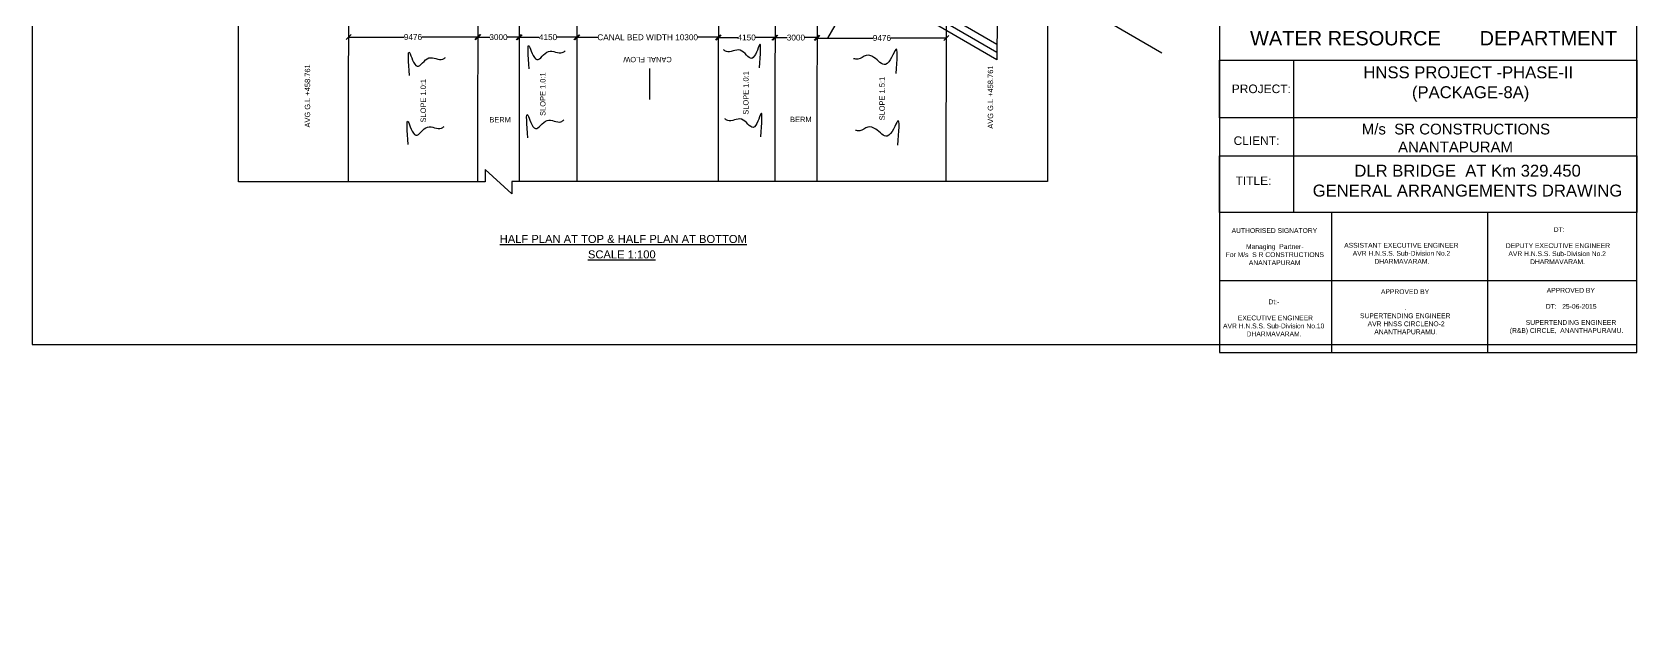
# Model space of a CAD drawing. Header units: millimetres. Extents: x 5124 to 3557214, y 2311 to 45955310.
# Drawn here: x 3526763 to 3556853, y 45921721 to 45933103 of the extents above; entities that cross this region are included whole.
import ezdxf

# ---------------------------------------------------------------- set-up
doc = ezdxf.new("R2010")
doc.units = ezdxf.units.MM
doc.header["$MEASUREMENT"] = 0
for name, color, linetype in [('DIMENSION', 7, 'Continuous'), ('DRAWING', 7, 'Continuous'), ('TEXT', 7, 'Continuous')]:
    doc.layers.add(name, color=color, linetype=linetype)
doc.styles.get("Standard").update_dxf_attribs({"font": 'arial.ttf', "height": 110})
doc.dimstyles.get("Standard").update_dxf_attribs({"dimtxt": 200, "dimasz": 110, "dimexe": 0.18, "dimexo": 0.0625, "dimgap": 0.09, "dimtad": 0, "dimtih": 1, "dimtoh": 1, "dimdec": 0, "dimzin": 0, "dimdsep": 46, "dimtxsty": 'Standard', "dimblk": 'OBLIQUE', "dimcen": 0.09, "dimse1": 1, "dimse2": 1, "dimadec": 0, "dimazin": 0, "dimtfac": 1, "dimtdec": 0, "dimtofl": 0, "dimtmove": 0, "dimatfit": 3, "dimfxl": 1, "dimtolj": 1, "dimtzin": 0, "dimarcsym": 0})

# ---------------------------------------------------------------- blocks, each defined once
blk = doc.blocks.new('_Oblique')
at = {"color": 0, "linetype": 'ByBlock', "lineweight": -2}
blk.add_line((-0.5, -0.5), (0.5, 0.5), dxfattribs=at)
blk = doc.blocks.new('*D113')
at = {"layer": 'Defpoints', "color": 0, "transparency": 16777216}
for p in [(3541487, 45932993), (3541487, 45932993), (3543906, 45932990)]:
    blk.add_point(p, dxfattribs=at)
at = {"layer": 'DIMENSION', "color": 0, "lineweight": -2, "transparency": 16777216}
for p, q in [((3541487, 45932993), (3542532, 45932993)), ((3543906, 45932993), (3542861, 45932993))]:
    blk.add_line(p, q, dxfattribs=at)
at = {"layer": 'DIMENSION', "color": 0, "lineweight": -2, "transparency": 16777216, "xscale": 95, "yscale": 95, "zscale": 95, "rotation": 180}
blk.add_blockref('_Oblique', (3541487, 45932993), dxfattribs=at)
at = {"layer": 'DIMENSION', "color": 0, "lineweight": -2, "transparency": 16777216, "xscale": 95, "yscale": 95, "zscale": 95}
blk.add_blockref('_Oblique', (3543906, 45932993), dxfattribs=at)
at = {"layer": 'DIMENSION', "color": 0, "transparency": 16777216, "insert": (3542697, 45932993), "char_height": 110, "attachment_point": 5}
blk.add_mtext('\\A1;9476', dxfattribs=at)
blk = doc.blocks.new('*D114')
at = {"layer": 'Defpoints', "color": 0, "transparency": 16777216}
for p in [(3540698, 45933001), (3540698, 45933001), (3541472, 45921721)]:
    blk.add_point(p, dxfattribs=at)
at = {"layer": 'DIMENSION', "color": 0, "lineweight": -2, "transparency": 16777216}
for p, q in [((3540698, 45933001), (3540921, 45933001)), ((3541472, 45933001), (3541249, 45933001))]:
    blk.add_line(p, q, dxfattribs=at)
at = {"layer": 'DIMENSION', "color": 0, "lineweight": -2, "transparency": 16777216, "xscale": 95, "yscale": 95, "zscale": 95, "rotation": 180}
blk.add_blockref('_Oblique', (3540698, 45933001), dxfattribs=at)
at = {"layer": 'DIMENSION', "color": 0, "lineweight": -2, "transparency": 16777216, "xscale": 95, "yscale": 95, "zscale": 95}
blk.add_blockref('_Oblique', (3541472, 45933001), dxfattribs=at)
at = {"layer": 'DIMENSION', "color": 0, "transparency": 16777216, "insert": (3541085, 45933001), "char_height": 110, "attachment_point": 5}
blk.add_mtext('\\A1;3000', dxfattribs=at)
blk = doc.blocks.new('*D115')
at = {"layer": 'Defpoints', "color": 0, "transparency": 16777216}
for p in [(3539639, 45933002), (3539639, 45933002), (3540682, 45921722)]:
    blk.add_point(p, dxfattribs=at)
at = {"layer": 'DIMENSION', "color": 0, "lineweight": -2, "transparency": 16777216}
for p, q in [((3539639, 45933002), (3539994, 45933002)), ((3540682, 45933002), (3540327, 45933002))]:
    blk.add_line(p, q, dxfattribs=at)
at = {"layer": 'DIMENSION', "color": 0, "lineweight": -2, "transparency": 16777216, "xscale": 95, "yscale": 95, "zscale": 95, "rotation": 180}
blk.add_blockref('_Oblique', (3539639, 45933002), dxfattribs=at)
at = {"layer": 'DIMENSION', "color": 0, "lineweight": -2, "transparency": 16777216, "xscale": 95, "yscale": 95, "zscale": 95}
blk.add_blockref('_Oblique', (3540682, 45933002), dxfattribs=at)
at = {"layer": 'DIMENSION', "color": 0, "transparency": 16777216, "insert": (3540161, 45933002), "char_height": 110, "attachment_point": 5}
blk.add_mtext('\\A1;4150', dxfattribs=at)
blk = doc.blocks.new('*D116')
at = {"layer": 'Defpoints', "color": 0, "transparency": 16777216}
for p in [(3536986, 45933006), (3536986, 45933006), (3539623, 45921724)]:
    blk.add_point(p, dxfattribs=at)
at = {"layer": 'DIMENSION', "color": 0, "lineweight": -2, "transparency": 16777216}
for p, q in [((3536986, 45933006), (3537368, 45933006)), ((3539623, 45933006), (3539241, 45933006))]:
    blk.add_line(p, q, dxfattribs=at)
at = {"layer": 'DIMENSION', "color": 0, "lineweight": -2, "transparency": 16777216, "xscale": 95, "yscale": 95, "zscale": 95, "rotation": 180}
blk.add_blockref('_Oblique', (3536986, 45933006), dxfattribs=at)
at = {"layer": 'DIMENSION', "color": 0, "lineweight": -2, "transparency": 16777216, "xscale": 95, "yscale": 95, "zscale": 95}
blk.add_blockref('_Oblique', (3539623, 45933006), dxfattribs=at)
at = {"layer": 'DIMENSION', "color": 0, "transparency": 16777216, "insert": (3538305, 45933006), "char_height": 110, "attachment_point": 5}
blk.add_mtext('\\A1;CANAL BED WIDTH 10300', dxfattribs=at)
blk = doc.blocks.new('*D117')
at = {"layer": 'Defpoints', "color": 0, "transparency": 16777216}
for p in [(3535904, 45933008), (3535904, 45933008), (3536971, 45921727)]:
    blk.add_point(p, dxfattribs=at)
at = {"layer": 'DIMENSION', "color": 0, "lineweight": -2, "transparency": 16777216}
for p, q in [((3535904, 45933008), (3536271, 45933008)), ((3536971, 45933008), (3536604, 45933008))]:
    blk.add_line(p, q, dxfattribs=at)
at = {"layer": 'DIMENSION', "color": 0, "lineweight": -2, "transparency": 16777216, "xscale": 95, "yscale": 95, "zscale": 95, "rotation": 180}
blk.add_blockref('_Oblique', (3535904, 45933008), dxfattribs=at)
at = {"layer": 'DIMENSION', "color": 0, "lineweight": -2, "transparency": 16777216, "xscale": 95, "yscale": 95, "zscale": 95}
blk.add_blockref('_Oblique', (3536971, 45933008), dxfattribs=at)
at = {"layer": 'DIMENSION', "color": 0, "transparency": 16777216, "insert": (3536437, 45933008), "char_height": 110, "attachment_point": 5}
blk.add_mtext('\\A1;4150', dxfattribs=at)
blk = doc.blocks.new('*D118')
at = {"layer": 'Defpoints', "color": 0, "transparency": 16777216}
for p in [(3535127, 45933009), (3535127, 45933009), (3535888, 45921729)]:
    blk.add_point(p, dxfattribs=at)
at = {"layer": 'DIMENSION', "color": 0, "lineweight": -2, "transparency": 16777216}
for p, q in [((3535127, 45933009), (3535344, 45933009)), ((3535888, 45933009), (3535672, 45933009))]:
    blk.add_line(p, q, dxfattribs=at)
at = {"layer": 'DIMENSION', "color": 0, "lineweight": -2, "transparency": 16777216, "xscale": 95, "yscale": 95, "zscale": 95, "rotation": 180}
blk.add_blockref('_Oblique', (3535127, 45933009), dxfattribs=at)
at = {"layer": 'DIMENSION', "color": 0, "lineweight": -2, "transparency": 16777216, "xscale": 95, "yscale": 95, "zscale": 95}
blk.add_blockref('_Oblique', (3535888, 45933009), dxfattribs=at)
at = {"layer": 'DIMENSION', "color": 0, "transparency": 16777216, "insert": (3535508, 45933009), "char_height": 110, "attachment_point": 5}
blk.add_mtext('\\A1;3000', dxfattribs=at)
blk = doc.blocks.new('*D119')
at = {"layer": 'Defpoints', "color": 0, "transparency": 16777216}
for p in [(3532699, 45933012), (3532699, 45933012), (3535112, 45921730)]:
    blk.add_point(p, dxfattribs=at)
at = {"layer": 'DIMENSION', "color": 0, "lineweight": -2, "transparency": 16777216}
for p, q in [((3532699, 45933012), (3533741, 45933012)), ((3535112, 45933012), (3534070, 45933012))]:
    blk.add_line(p, q, dxfattribs=at)
at = {"layer": 'DIMENSION', "color": 0, "lineweight": -2, "transparency": 16777216, "xscale": 95, "yscale": 95, "zscale": 95, "rotation": 180}
blk.add_blockref('_Oblique', (3532699, 45933012), dxfattribs=at)
at = {"layer": 'DIMENSION', "color": 0, "lineweight": -2, "transparency": 16777216, "xscale": 95, "yscale": 95, "zscale": 95}
blk.add_blockref('_Oblique', (3535112, 45933012), dxfattribs=at)
at = {"layer": 'DIMENSION', "color": 0, "transparency": 16777216, "insert": (3533905, 45933012), "char_height": 110, "attachment_point": 5}
blk.add_mtext('\\A1;9476', dxfattribs=at)

msp = doc.modelspace()

# ---------------------------------------------------------------- linework, layer by layer
at = {"layer": 'DIMENSION'}
for points in [[(3536084.1, 45932413.6), (3536084.1, 45932841.6), (3536226.9, 45932589.5), (3536446.2, 45932742.1), (3536705.2, 45932718.9), (3536758.4, 45932752)], [(3540401.5, 45932436.3), (3540401.5, 45932864.3), (3540258.7, 45932612.1), (3540039.5, 45932764.8), (3539780.4, 45932741.5), (3539727.2, 45932774.7)], [(3533842, 45932290.7), (3533842, 45932718.7), (3533984.8, 45932466.5), (3534204, 45932619.1), (3534463.1, 45932595.9), (3534516.3, 45932629.1)], [(3542962.2, 45932326.1), (3542957, 45932777.9), (3542763.9, 45932497.5), (3542546.9, 45932628.8), (3542401.5, 45932668.6), (3542248.2, 45932597), (3542166.6, 45932604.9)], [(3533816.1, 45930997.9), (3533816.1, 45931425.9), (3533958.9, 45931173.7), (3534178.1, 45931326.3), (3534437.2, 45931303.1), (3534490.3, 45931336.3)], [(3536058.2, 45931120.8), (3536058.2, 45931548.8), (3536201, 45931296.7), (3536420.2, 45931449.3), (3536679.3, 45931426.1), (3536732.5, 45931459.3)], [(3540427.4, 45931143.5), (3540427.4, 45931571.5), (3540284.6, 45931319.4), (3540065.4, 45931472), (3539806.3, 45931448.7), (3539753.2, 45931481.9)], [(3542996.2, 45930983.4), (3542991, 45931435.2), (3542797.9, 45931154.8), (3542580.9, 45931286), (3542435.5, 45931325.8), (3542282.2, 45931254.2), (3542200.6, 45931262.2)]]:
    msp.add_spline(points, degree=3, dxfattribs=at)
at = {"layer": 'DRAWING'}
msp.add_lwpolyline([(3556853.4, 45955310.1), (3526763.5, 45955310.1), (3526763.5, 45927254.1), (3556853.4, 45927254.1)], close=True, dxfattribs=at)
for points in [[(3530608.5, 45946027), (3538266.6, 45946027), (3538266.6, 45946248.8), (3538802.3, 45945803.6), (3538802.3, 45946028.4), (3545800.1, 45946028.4), (3545800.1, 45930302.8), (3535761.5, 45930302.8), (3535761.5, 45930077.4), (3535256.6, 45930532.7), (3535256.6, 45930297.7), (3530634.8, 45930297.7), (3530634.8, 45937720.3), (3530876.7, 45937720.3), (3530448.3, 45937849.4), (3530626.7, 45937849.4), (3530626.7, 45946027)], [(3532049.2, 45941927), (3547948, 45932718.6)], [(3544850.1, 45932873), (3531785.7, 45940433.1)], [(3544850.7, 45932724.2), (3531786.2, 45940284.3)], [(3532694.9, 45930297.7), (3532707.8, 45939751.1)], [(3535123.5, 45930297.7), (3535134.6, 45938346.7)], [(3535900, 45930302.8), (3535910.4, 45937897.8)], [(3536982.4, 45930302.8), (3536992, 45937271.9)], [(3541680.9, 45932993.1), (3544201.8, 45937345.6)], [(3539635, 45930302.8), (3539642.4, 45935738.1)], [(3540694.2, 45930302.8), (3540700.8, 45935125.7)], [(3541483.6, 45930302.8), (3541489.6, 45934669.2)], [(3544362.5, 45933667.2), (3544860.3, 45933378.9), (3544853.1, 45932586.3), (3543098, 45933602.9), (3543098, 45933738.5)], [(3543902.7, 45930302.8), (3543906.7, 45933270.4)]]:
    msp.add_lwpolyline(points, dxfattribs=at)
at = {"layer": 'TEXT'}
for points in [[(3556853.4, 45933690.5), (3549024.1, 45933690.5), (3549024.1, 45927105.4), (3556853.4, 45927105.4)], [(3549024.1, 45932581.2), (3556853.4, 45932581.2), (3556853.4, 45931495.6), (3549024.1, 45931495.6)], [(3549024.1, 45930786.7), (3556853.4, 45930786.7), (3556853.4, 45929727.4), (3549024.1, 45929727.4)]]:
    msp.add_lwpolyline(points, close=True, dxfattribs=at)
for points in [[(3550414.4, 45932581.2), (3550414.4, 45929727.4)], [(3551124.3, 45929727.4), (3551124.3, 45927105.4)], [(3554051.2, 45929727.4), (3554051.2, 45927105.4)], [(3549024.1, 45928451.6), (3556853.4, 45928451.6)]]:
    msp.add_lwpolyline(points, dxfattribs=at)

# ---------------------------------------------------------------- texts
for s, rotation, p in [('CANAL FLOW', 180, (3538756.6, 45932639.6)), ('AVG G.L +458.761', 90, (3531976.9, 45931316.7)), ('SLOPE 1.0:1', 90, (3536389.1, 45931534.6)), ('SLOPE 1.0:1', 90, (3540196.6, 45931557.2)), ('AVG G.L +458.761', 90, (3544782.7, 45931293.6)), ('SLOPE 1.0:1', 90, (3534146.9, 45931411.6)), ('SLOPE 1.5:1', 90, (3542750.5, 45931450.2))]:
    msp.add_text(s, height=100, rotation=rotation, dxfattribs=at).set_placement(p)
for s, height, p in [('BERM', 100, (3535336.4, 45931412.1)), ('BERM', 100, (3540975.6, 45931418.3)), ('%%UHALF PLAN AT TOP & HALF PLAN AT BOTTOM', 150, (3535531.2, 45929154.7)), ('%%USCALE 1:100', 150, (3537185.4, 45928865.8))]:
    msp.add_text(s, height=height, dxfattribs=at).set_placement(p)
at = {"layer": 'TEXT', "color": 7, "width": 7639.924, "attachment_point": 5}
for s, insert, char_height in [('GOVERNMENT OF ANDHRA PRADESH\\PWATER RESOURCE       DEPARTMENT', (3553041.5, 45933210.7), 267.891), ('HNSS PROJECT -PHASE-II\\P (PACKAGE-8A)', (3553692.5, 45932130.6), 223.243)]:
    msp.add_mtext(s, dxfattribs=dict(at, insert=insert, char_height=char_height))
at = {"layer": 'TEXT', "attachment_point": 1}
for s, insert, char_height, width in [('PROJECT:', (3549257.8, 45932121.5), 160.39, 1496.449), ('\\pi821;M/s  SR CONSTRUCTIONS \\P\\pi1501.3;ANANTAPURAM', (3550873.1, 45931388), 201.342, 5138.025), ('CLIENT:', (3549291.8, 45931150.8), 160.39, 1496.449), ('\\pi1361.3;DLR BRIDGE  AT Km 329.450\\P\\pi580.62;GENERAL ARRANGEMENTS DRAWING', (3550194.4, 45930619.7), 223.243, 6930.066), ('TITLE:', (3549328.7, 45930399.1), 160.39, 869.707), ('\\pi1463.4;AUTHORISED SIGNATORY\\P\\pi2265;\\P\\pi1732;Managing  Partner-\\P\\pi1352.4;For M/s  S R CONSTRUCTIONS\\P\\pi1786.4;ANANTAPURAM', (3547791.2, 45929432.5), 90.253, 4530.072), ('\\pi2134;  DT:\\P\\pi2265;\\P\\pi1271; DEPUTY EXECUTIVE ENGINEER\\P\\pi1353.9;AVR H.N.S.S. Sub-Division No.2\\P\\pi1760.5;DHARMAVARAM.', (3553090.1, 45929450.2), 90.253, 4530.072), ('\\pi2265;\\P\\P\\pi1193.9;ASSISTANT EXECUTIVE ENGINEER\\P\\pi1353.9;AVR H.N.S.S. Sub-Division No.2\\P\\pi1760.5;DHARMAVARAM.', (3550171.2, 45929457.3), 90.253, 4530.072), ('\\pi2170.3;Dt:- \\P\\pi2265;\\P\\pi1526.7;  EXECUTIVE ENGINEER\\P\\pi1318.6;AVR H.N.S.S. Sub-Division No.10\\P\\pi1760.5;DHARMAVARAM.', (3547775.2, 45928097.1), 90.253, 4530.072), ('\\pi1813.6;APPROVED BY\\P\\pi2265;\\P\\pi2258.7;.  \\P\\pi1421;SUPERTENDING ENGINEER                \\P\\pi1529.2; AVR HNSS CIRCLENO-2\\P\\pi0;^I^I^I^I       ANANTHAPURAMU.', (3550240.6, 45928287.3), 90.253, 4530.072), ('\\pi1813.6;APPROVED BY\\P\\pi2265;\\P\\pi1795.9;DT:   25-06-2015\\P\\pi2265;\\P\\pi1421;SUPERTENDING ENGINEER                \\P\\pi0;                                (R&B) CIRCLE,  ANANTHAPURAMU.', (3553348.8, 45928312.8), 90.253, 4530.072)]:
    msp.add_mtext(s, dxfattribs=dict(at, insert=insert, char_height=char_height, width=width))

# ---------------------------------------------------------------- dimensions: what is measured, and where the dimension line sits
at = {"layer": 'DIMENSION'}
for base, p1, p2, text, picture, middle in [((3536986.1, 45933006.1), (3539623.3, 45921723.8), (3536986.1, 45933006.1), 'CANAL BED WIDTH 10300', '*D116', (3538304.7, 45933006.1)), ((3532698.6, 45933012), (3535111.8, 45921730), (3532698.6, 45933012), '9476', '*D119', (3533905.2, 45933012)), ((3535127.3, 45933008.7), (3535888.2, 45921729), (3535127.3, 45933008.7), '3000', '*D118', (3535507.7, 45933008.7)), ((3535903.7, 45933007.6), (3536970.7, 45921727.5), (3535903.7, 45933007.6), '4150', '*D117', (3536437.2, 45933007.6)), ((3539638.7, 45933002.5), (3540682.5, 45921722.4), (3539638.7, 45933002.5), '4150', '*D115', (3540160.6, 45933002.5)), ((3540697.9, 45933001), (3541471.9, 45921721.3), (3540697.9, 45933001), '3000', '*D114', (3541084.9, 45933001)), ((3541487.3, 45932993.1), (3543906.3, 45932989.8), (3541487.3, 45932993.1), '9476', '*D113', (3542696.8, 45932993.1))]:
    dim = msp.add_linear_dim(base=base, p1=p1, p2=p2, angle=180, text=text, dimstyle='Standard', override={"dimasz": 95, "dimarcsym": 1}, dxfattribs=at)
    dim.commit()
    dim.dimension.update_dxf_attribs({"geometry": picture, "text_midpoint": middle})

# ---------------------------------------------------------------- leaders
msp.add_leader([(3538343.7, 45931839.4), (3538343.7, 45932419.3)], dimstyle='Standard', override={"dimasz": 95, "dimgap": 0.09, "dimtad": 0, "dimarcsym": 1}, dxfattribs=at)

doc.saveas('drawing.dxf')
